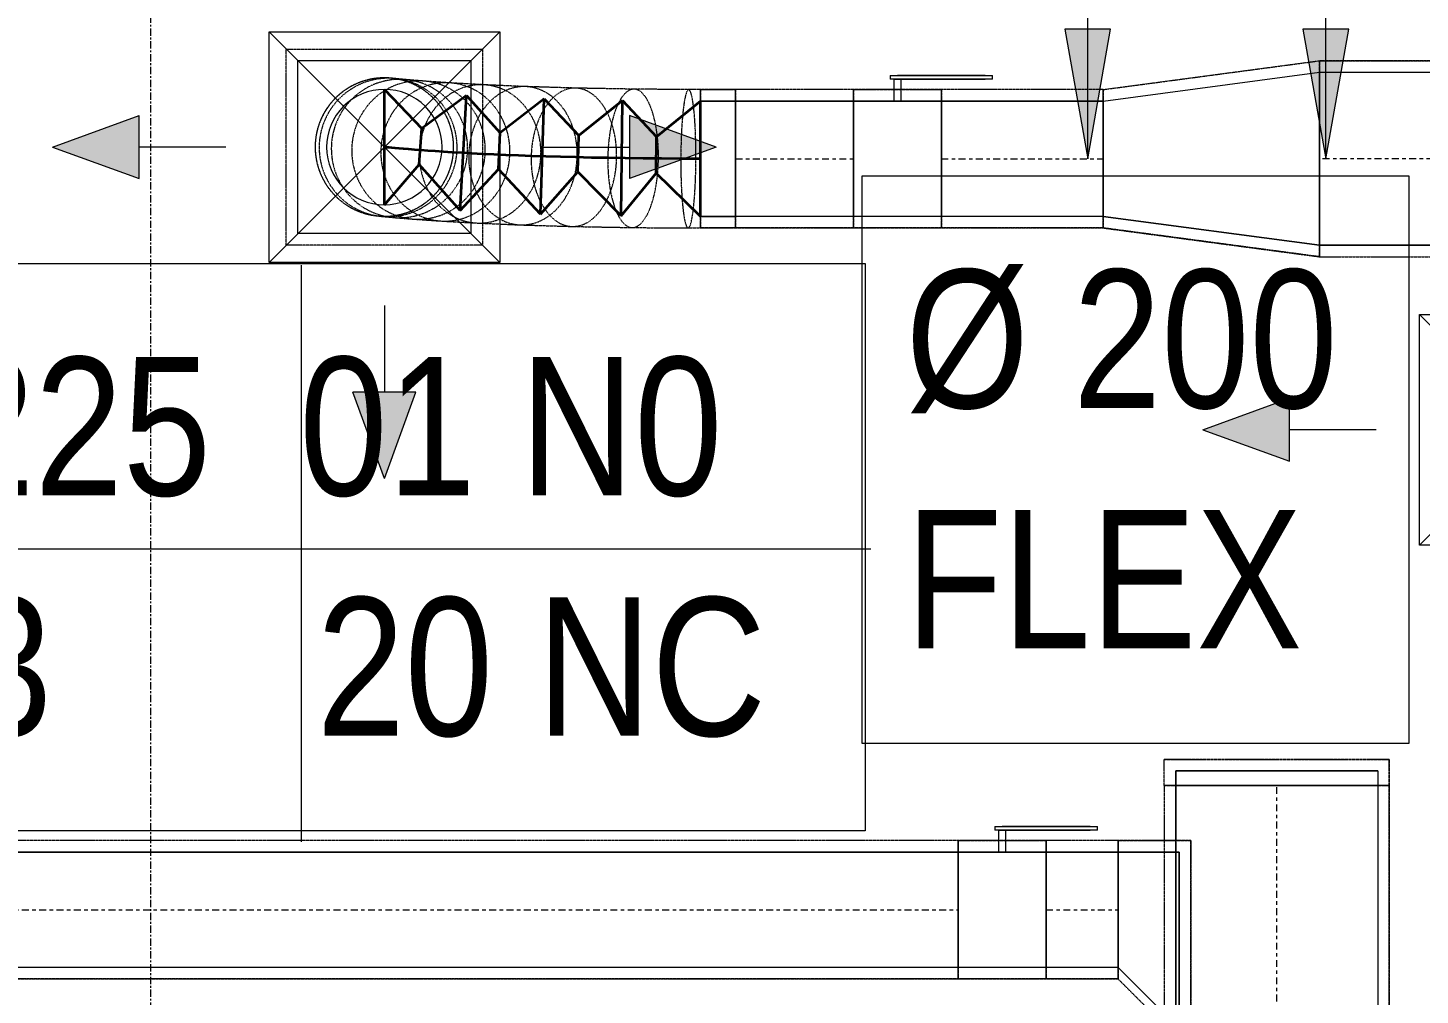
# Model space of a CAD drawing. Header units: inches. Extents: x -83664 to 20107, y -47222 to 19398.
# Drawn here: x -18186 to -15772, y -3073 to -1396 of the extents above; entities that cross this region are included whole.
import ezdxf

# ---------------------------------------------------------------- set-up
doc = ezdxf.new("R2010")
doc.units = ezdxf.units.IN
doc.header["$MEASUREMENT"] = 0
for name, pattern in [('Center', [29.999999, 12, -6, 6, -6]), ('Grid Line', [22.225, 12.7, -3.175, 3.175, -3.175]), ('Hidden 0_50', [1.0584, 0.5292, -0.5292])]:
    doc.linetypes.add(name, pattern=pattern)
for name, color, linetype, lineweight, true_color in [('A-DETL', 7, 'Continuous', 18, 0x00a600), ('M-HVAC-DUCT', 7, 'Continuous', 9, 0xffe97f), ('M-HVAC-DUCT-PATT', 7, 'Continuous', 35, 0x007f00)]:
    doc.layers.add(name, color=color, linetype=linetype, lineweight=lineweight, true_color=true_color)
for name, color, linetype, lineweight in [('A-DETL-GENF', 7, 'Continuous', 9), ('G-ANNO-TEXT', 7, 'Continuous', 9), ('M-HVAC-CDFF', 7, 'Continuous', 9), ('M-HVAC-DUCT-CNTR', 7, 'Center', 9), ('M-HVAC-DUCT-IDEN', 7, 'Continuous', 18), ('S-GRID', 7, 'Continuous', 9)]:
    doc.layers.add(name, color=color, linetype=linetype, lineweight=lineweight)
doc.styles.add('Arial Narrow_21', font='ARIALN.TTF', dxfattribs={"height": 240})

# ---------------------------------------------------------------- blocks, each defined once
blk = doc.blocks.new('M_Rectangular Endcap - Standard-7653942-FIRST FLOOR AC CONDITIONING LAYOUT - PART A')
at = {"layer": 'M-HVAC-DUCT', "color": 6, "true_color": 0xff00ff}
for p, q in [((0, 175), (0, -175)), ((0, -175), (0, 175)), ((0, 175), (25, 175)), ((25, 175), (0, 175)), ((25, 175), (25, -175)), ((25, -175), (25, 175)), ((25, -175), (0, -175)), ((25, -175), (0, -175))]:
    blk.add_line(p, q, dxfattribs=at)
blk = doc.blocks.new('M_Rectangular Tap - Beveled - Standard-7332043-FIRST FLOOR AC CONDITIONING LAYOUT - PART A')
at = {"layer": 'M-HVAC-DUCT', "color": 6, "true_color": 0xff00ff}
for p, q in [((100, 100), (-6.096, 100)), ((-6.096, 100), (100, 100)), ((-6.096, 100), (-6.096, -200)), ((-6.096, -200), (-6.096, 100)), ((100, 100), (100, -100)), ((100, -100), (100, 100)), ((0, -200), (100, -100)), ((0, -200), (100, -100)), ((-6.096, -200), (0, -200)), ((0, -200), (-6.096, -200))]:
    blk.add_line(p, q, dxfattribs=at)
blk = doc.blocks.new('GCE-AT-Supply Air Rectangular Diffuser - 300x300-6788639-FIRST FLOOR AC CONDITIONING LAYOUT - PART A')
at = {"layer": 'A-DETL-GENF', "true_color": 0xff7f00}
for points in [[(54.6, 425), (0, 575), (-54.6, 425)], [(-425, -54.6), (-425, 54.6), (-575, 0)], [(425, -54.6), (575, 0), (425, 54.6)], [(0, -575), (54.6, -425), (-54.6, -425)]]:
    blk.add_hatch(color=30, dxfattribs=at).paths.add_polyline_path(points)
at = {"layer": 'A-DETL-GENF', "color": 30, "true_color": 0xff7f00}
for p, q in [((0, 575), (-54.6, 425)), ((0, 575), (54.6, 425)), ((-54.6, 425), (54.6, 425)), ((0, 275), (0, 425)), ((-200, -200), (200, 200)), ((-200, 200), (200, -200)), ((-200, -200), (-200, 200)), ((-200, 200), (200, 200)), ((200, 200), (200, -200)), ((-575, 0), (-425, 54.6)), ((-425, -54.6), (-425, 54.6)), ((425, 54.6), (425, -54.6)), ((575, 0), (425, 54.6)), ((-575, 0), (-425, -54.6)), ((275, 0), (425, 0)), ((-275, 0), (-425, 0)), ((575, 0), (425, -54.6)), ((200, -200), (-200, -200)), ((0, -275), (0, -425)), ((54.6, -425), (-54.6, -425)), ((0, -575), (-54.6, -425)), ((0, -575), (54.6, -425))]:
    blk.add_line(p, q, dxfattribs=at)
blk = doc.blocks.new('M_Rec Transition - Length - Standard-8296265-FIRST FLOOR AC CONDITIONING LAYOUT - PART A')
at = {"layer": 'M-HVAC-DUCT', "color": 30, "true_color": 0xff7f00}
for p, q in [((0, 100), (375, 150)), ((0, 100), (375, 150)), ((375, -150), (375, 150)), ((375, 150), (375, -150)), ((0, 100), (0, -100)), ((0, -100), (0, 100)), ((0, -100), (375, -150)), ((375, -150), (0, -100))]:
    blk.add_line(p, q, dxfattribs=at)
blk = doc.blocks.new('M_Rectangular to Round Transition - Angle - 45 Degree-7600566-FIRST FLOOR AC CONDITIONING LAYOUT - PART A')
at = {"layer": 'M-HVAC-DUCT', "color": 30, "true_color": 0xff7f00}
for p, q in [((0, 100), (60.4, 100)), ((60.4, 100), (0, 100)), ((0, 100), (0, -100)), ((0, -100), (0, 100)), ((60.4, 0), (60.4, 100)), ((60.4, 0), (60.4, 100)), ((60.4, -100), (60.4, 0)), ((60.4, -100), (60.4, 0)), ((0, -100), (60.4, -100)), ((60.4, -100), (0, -100))]:
    blk.add_line(p, q, dxfattribs=at)
blk = doc.blocks.new('M_Rectangular to Round Transition - Angle - 45 Degree-V76-FIRST FLOOR AC CONDITIONING LAYOUT - PART A')
at = {"layer": 'M-HVAC-DUCT', "color": 30, "true_color": 0xff7f00}
for p, q in [((151096.9, 83129.9), (151396.9, 83129.9)), ((151096.9, 82829.9), (151096.9, 83129.9)), ((151396.9, 83129.9), (151396.9, 82829.9)), ((151396.9, 82829.9), (151096.9, 82829.9))]:
    blk.add_line(p, q, dxfattribs=at)
for start, end in [(90, 180), (0, 90), (180, 270), (270, 0)]:
    blk.add_arc((151246.9, 82979.9), 100, start, end, dxfattribs=at)
blk = doc.blocks.new('TEMW-ME-DMP-Volume Control Damper - Standard-7399617-FIRST FLOOR AC CONDITIONING LAYOUT - PART A')
at = {"layer": 'M-HVAC-DUCT', "color": 30, "true_color": 0xff7f00}
for p, q in [((-165.1, 138.1), (-165.1, 144.4)), ((-152.4, 144.4), (-165.1, 144.4)), ((-165.1, 138.1), (-152.4, 138.1)), ((0, 144.4), (-152.4, 144.4)), ((-152.4, 144.4), (0, 144.4)), ((0, 138.1), (-152.4, 138.1)), ((-152.4, 138.1), (0, 138.1)), ((-6.3, 100), (-6.3, 138.1)), ((6.4, 138.1), (-6.3, 138.1)), ((6.4, 138.1), (-6.3, 138.1)), ((12.7, 144.4), (0, 144.4)), ((0, 138.1), (12.7, 138.1)), ((6.4, 138.1), (6.4, 100)), ((12.7, 144.4), (12.7, 138.1)), ((-76.2, 100), (-76.2, -100)), ((-76.2, -100), (-76.2, 100)), ((76.2, 100), (-76.2, 100)), ((-76.2, 100), (76.2, 100)), ((-76.2, 100), (76.2, 100)), ((-6.3, 100), (6.4, 100)), ((-6.3, 100), (6.4, 100)), ((76.2, 100), (76.2, -100)), ((76.2, -100), (76.2, 100)), ((-76.2, -100), (76.2, -100)), ((-76.2, -100), (76.2, -100)), ((-76.2, -100), (76.2, -100))]:
    blk.add_line(p, q, dxfattribs=at)
blk = doc.blocks.new('TEMW-ME-DMP-Volume Control Damper - Standard-V100-FIRST FLOOR AC CONDITIONING LAYOUT - PART A')
at = {"layer": 'M-HVAC-DUCT', "color": 6, "true_color": 0xff00ff}
for p, q in [((-165.1, 138.1), (-165.1, 144.4)), ((-152.4, 144.4), (-165.1, 144.4)), ((-165.1, 138.1), (-152.4, 138.1)), ((0, 144.4), (-152.4, 144.4)), ((-152.4, 144.4), (0, 144.4)), ((0, 138.1), (-152.4, 138.1)), ((-152.4, 138.1), (0, 138.1)), ((-6.3, 100), (-6.3, 138.1)), ((6.4, 138.1), (-6.3, 138.1)), ((6.4, 138.1), (-6.3, 138.1)), ((12.7, 144.4), (0, 144.4)), ((0, 138.1), (12.7, 138.1)), ((6.4, 138.1), (6.4, 100)), ((12.7, 144.4), (12.7, 138.1)), ((-76.2, 100), (-76.2, -100)), ((-76.2, -100), (-76.2, 100)), ((76.2, 100), (-76.2, 100)), ((-76.2, 100), (76.2, 100)), ((-76.2, 100), (76.2, 100)), ((-6.3, 100), (6.4, 100)), ((-6.3, 100), (6.4, 100)), ((76.2, 100), (76.2, -100)), ((76.2, -100), (76.2, 100)), ((-76.2, -100), (76.2, -100)), ((-76.2, -100), (76.2, -100)), ((-76.2, -100), (76.2, -100))]:
    blk.add_line(p, q, dxfattribs=at)
blk = doc.blocks.new('TEMW-SMBZ-HO-BM-HVAC-00002_rvt-1-FIRST FLOOR AC CONDITIONING LAYOUT - PART A')
at = {"layer": 'M-HVAC-DUCT', "color": 30, "linetype": 'Hidden 0_50', "true_color": 0xff7f00}
for p, q in [((133719.1, 96939.7), (134059.1, 96939.7)), ((133719.1, 96599.7), (133719.1, 96939.7)), ((134059.1, 96939.7), (134059.1, 96599.7)), ((135135.2, 96869.4), (135510.2, 96919.4)), ((135135.2, 96869.4), (135510.2, 96919.4)), ((135510.2, 96919.4), (135510.2, 96579.4)), ((135510.2, 96579.4), (135510.2, 96919.4)), ((138617.4, 96919.4), (135510.2, 96919.4)), ((135510.2, 96919.4), (138617.4, 96919.4)), ((135510.2, 96579.4), (135510.2, 96919.4)), ((135510.2, 96919.4), (135510.2, 96579.4)), ((133908.3, 96888.3), (133901.8, 96889)), ((133926.6, 96886.6), (133906.9, 96888.5)), ((133958, 96884), (133925.1, 96886.7)), ((134002.9, 96880.9), (133956.5, 96884.1)), ((134061.6, 96877.7), (134001.6, 96881)), ((134134.2, 96874.5), (134060.4, 96877.7)), ((134220.8, 96871.9), (134133.2, 96874.6)), ((134321.8, 96870.1), (134220.2, 96871.9)), ((134416.4, 96869.4), (134321.7, 96870.1)), ((134437.3, 96869.4), (134416.4, 96869.4)), ((134437.3, 96629.4), (134437.3, 96869.4)), ((134437.3, 96629.4), (134437.3, 96869.4)), ((134497.7, 96869.4), (134437.3, 96869.4)), ((134437.3, 96869.4), (134497.7, 96869.4)), ((134437.3, 96869.4), (134437.3, 96749.4)), ((134437.3, 96869.4), (134437.3, 96749.4)), ((134497.7, 96629.4), (134497.7, 96869.4)), ((134497.7, 96869.4), (134497.7, 96629.4)), ((134702.1, 96869.4), (134497.7, 96869.4)), ((134702.1, 96869.4), (134497.7, 96869.4)), ((134497.7, 96869.4), (134497.7, 96629.4)), ((134497.7, 96629.4), (134497.7, 96869.4)), ((134702.1, 96629.4), (134702.1, 96869.4)), ((134702.1, 96869.4), (134702.1, 96629.4)), ((134702.1, 96869.4), (134702.1, 96629.4)), ((134854.5, 96869.4), (134702.1, 96869.4)), ((134702.1, 96869.4), (134854.5, 96869.4)), ((134702.1, 96629.4), (134702.1, 96869.4)), ((134854.5, 96629.4), (134854.5, 96869.4)), ((134854.5, 96869.4), (134854.5, 96629.4)), ((135135.2, 96869.4), (134854.5, 96869.4)), ((135135.2, 96869.4), (134854.5, 96869.4)), ((134854.5, 96629.4), (134854.5, 96869.4)), ((134854.5, 96869.4), (134854.5, 96629.4)), ((135135.2, 96869.4), (135135.2, 96629.4)), ((135135.2, 96629.4), (135135.2, 96869.4)), ((135135.2, 96629.4), (135135.2, 96869.4)), ((135135.2, 96869.4), (135135.2, 96629.4)), ((134437.3, 96749.4), (134437.3, 96629.4)), ((134437.3, 96749.4), (134437.3, 96629.4)), ((133876.3, 96650.4), (133882.8, 96649.7)), ((133884.2, 96649.5), (133903.9, 96647.7)), ((133905.4, 96647.5), (133938.5, 96644.8)), ((133940, 96644.7), (133986.7, 96641.5)), ((133988, 96641.4), (134048.6, 96638)), ((134049.7, 96638), (134124.4, 96634.7)), ((134125.3, 96634.7), (134214.4, 96632)), ((134215, 96632), (134318.6, 96630.1)), ((134318.8, 96630.1), (134415.5, 96629.4)), ((134415.5, 96629.4), (134437.3, 96629.4)), ((134497.7, 96629.4), (134437.3, 96629.4)), ((134437.3, 96629.4), (134497.7, 96629.4)), ((134497.7, 96629.4), (134702.1, 96629.4)), ((134702.1, 96629.4), (134497.7, 96629.4)), ((134702.1, 96629.4), (134854.5, 96629.4)), ((134854.5, 96629.4), (134702.1, 96629.4)), ((134854.5, 96629.4), (135135.2, 96629.4)), ((135135.2, 96629.4), (134854.5, 96629.4)), ((135135.2, 96629.4), (135510.2, 96579.4)), ((135510.2, 96579.4), (135135.2, 96629.4)), ((134059.1, 96599.7), (133719.1, 96599.7)), ((135510.2, 96579.4), (138617.4, 96579.4)), ((135510.2, 96579.4), (138617.4, 96579.4))]:
    blk.add_line(p, q, dxfattribs=at)
at = {"layer": 'M-HVAC-DUCT', "color": 30, "true_color": 0xff7f00}
for p, q in [((135510.2, 96599.4), (135510.2, 96899.4)), ((135510.2, 96899.4), (135510.2, 96599.4)), ((135510.2, 96899.4), (138617.4, 96899.4)), ((135510.2, 96899.4), (138617.4, 96899.4)), ((134497.7, 96849.4), (134497.7, 96649.4)), ((134497.7, 96649.4), (134497.7, 96849.4)), ((134497.7, 96849.4), (134702.1, 96849.4)), ((134702.1, 96849.4), (134497.7, 96849.4)), ((134702.1, 96849.4), (134702.1, 96649.4)), ((134702.1, 96649.4), (134702.1, 96849.4)), ((134854.5, 96849.4), (134854.5, 96649.4)), ((134854.5, 96649.4), (134854.5, 96849.4)), ((134854.5, 96849.4), (135135.2, 96849.4)), ((135135.2, 96849.4), (134854.5, 96849.4)), ((135135.2, 96849.4), (135135.2, 96649.4)), ((135135.2, 96649.4), (135135.2, 96849.4)), ((134702.1, 96649.4), (134497.7, 96649.4)), ((134702.1, 96649.4), (134497.7, 96649.4)), ((135135.2, 96649.4), (134854.5, 96649.4)), ((135135.2, 96649.4), (134854.5, 96649.4)), ((138617.4, 96599.4), (135510.2, 96599.4)), ((135510.2, 96599.4), (138617.4, 96599.4))]:
    blk.add_line(p, q, dxfattribs=at)
at = {"layer": 'M-HVAC-DUCT', "color": 6, "linetype": 'Hidden 0_50', "true_color": 0xff00ff}
for p, q in [((135630.8, 95707.8), (135240.8, 95707.8)), ((135240.8, 95707.8), (135630.8, 95707.8)), ((135240.8, 95662.8), (135240.8, 95707.8)), ((135240.8, 95662.8), (135240.8, 95707.8)), ((135630.8, 95707.8), (135630.8, 95662.8)), ((135630.8, 95662.8), (135630.8, 95707.8)), ((135630.8, 95662.8), (135240.8, 95662.8)), ((135240.8, 95662.8), (135630.8, 95662.8)), ((135630.8, 95662.8), (135240.8, 95662.8)), ((135240.8, 95662.8), (135630.8, 95662.8)), ((135240.8, 95662.8), (135240.8, 94837.9)), ((135240.8, 95662.8), (135240.8, 94837.9)), ((135630.8, 94837.9), (135630.8, 95662.8)), ((135630.8, 95662.8), (135630.8, 94837.9)), ((134883.6, 95567.1), (132390.8, 95567.1)), ((134883.6, 95567.1), (132390.8, 95567.1)), ((134883.6, 95327.1), (134883.6, 95567.1)), ((134883.6, 95567.1), (134883.6, 95327.1)), ((134883.6, 95567.1), (134883.6, 95327.1)), ((135036, 95567.1), (134883.6, 95567.1)), ((134883.6, 95567.1), (135036, 95567.1)), ((134883.6, 95327.1), (134883.6, 95567.1)), ((135036, 95327.1), (135036, 95567.1)), ((135036, 95567.1), (135036, 95327.1)), ((135160.8, 95567.1), (135036, 95567.1)), ((135160.8, 95567.1), (135036, 95567.1)), ((135036, 95327.1), (135036, 95567.1)), ((135036, 95567.1), (135036, 95327.1)), ((135160.8, 95567.1), (135286.9, 95567.1)), ((135160.8, 95327.1), (135160.8, 95567.1)), ((135160.8, 95567.1), (135160.8, 95327.1)), ((135286.9, 95567.1), (135160.8, 95567.1)), ((135160.8, 95327.1), (135160.8, 95567.1)), ((135160.8, 95567.1), (135160.8, 95327.1)), ((135286.9, 95567.1), (135286.9, 95227.1)), ((135286.9, 95227.1), (135286.9, 95567.1)), ((132390.8, 95327.1), (134883.6, 95327.1)), ((134883.6, 95327.1), (132390.8, 95327.1)), ((134883.6, 95327.1), (135036, 95327.1)), ((135036, 95327.1), (134883.6, 95327.1)), ((135036, 95327.1), (135160.8, 95327.1)), ((135160.8, 95327.1), (135036, 95327.1)), ((135260.8, 95227.1), (135160.8, 95327.1)), ((135160.8, 95327.1), (135260.8, 95227.1))]:
    blk.add_line(p, q, dxfattribs=at)
at = {"layer": 'M-HVAC-DUCT', "color": 6, "true_color": 0xff00ff}
for p, q in [((135260.8, 95662.8), (135610.8, 95662.8)), ((135610.8, 95662.8), (135260.8, 95662.8)), ((135260.8, 94837.9), (135260.8, 95662.8)), ((135260.8, 95662.8), (135260.8, 94837.9)), ((135610.8, 95662.8), (135610.8, 94837.9)), ((135610.8, 95662.8), (135610.8, 94837.9)), ((132390.8, 95547.1), (134883.6, 95547.1)), ((134883.6, 95547.1), (132390.8, 95547.1)), ((134883.6, 95547.1), (134883.6, 95347.1)), ((134883.6, 95347.1), (134883.6, 95547.1)), ((135036, 95547.1), (135036, 95347.1)), ((135036, 95347.1), (135036, 95547.1)), ((135036, 95547.1), (135160.8, 95547.1)), ((135160.8, 95547.1), (135036, 95547.1)), ((135160.8, 95547.1), (135160.8, 95347.1)), ((135160.8, 95347.1), (135160.8, 95547.1)), ((135260.8, 95547.1), (135260.8, 95247.1)), ((135260.8, 95547.1), (135266.9, 95547.1)), ((135266.9, 95547.1), (135260.8, 95547.1)), ((135260.8, 95247.1), (135260.8, 95547.1)), ((135266.9, 95547.1), (135266.9, 95247.1)), ((135266.9, 95247.1), (135266.9, 95547.1)), ((134883.6, 95347.1), (132390.8, 95347.1)), ((134883.6, 95347.1), (132390.8, 95347.1)), ((135160.8, 95347.1), (135036, 95347.1)), ((135160.8, 95347.1), (135036, 95347.1))]:
    blk.add_line(p, q, dxfattribs=at)
at = {"layer": 'M-HVAC-DUCT', "color": 30, "linetype": 'Hidden 0_50', "true_color": 0xff7f00}
for start, end in [(88.6252, 268.6252), (90, 180), (268.6252, 88.6252), (0, 90), (180, 270), (270, 0)]:
    blk.add_arc((133889.1, 96769.7), 120, start, end, dxfattribs=at)
for points in [[(133891.9, 96889.7), (133881.5, 96889.9), (133860.5, 96887.7), (133830.9, 96876.2), (133805.3, 96857.5), (133785.4, 96832.9), (133772.6, 96803.9), (133767.7, 96772.6), (133771.1, 96741.1), (133782.5, 96711.5), (133801.2, 96685.9), (133825.9, 96666.1), (133854.8, 96653.2), (133875.7, 96650), (133886.2, 96649.7)], [(133898.5, 96889), (133888, 96889.2), (133867.1, 96886.9), (133837.7, 96875.5), (133812.2, 96856.8), (133792.3, 96832.1), (133779.5, 96803.2), (133774.7, 96771.9), (133778, 96740.4), (133789.4, 96710.8), (133808, 96685.2), (133832.6, 96665.3), (133861.4, 96652.5), (133882.2, 96649.3), (133892.7, 96649)], [(133918.2, 96887.1), (133907.9, 96887.3), (133887.2, 96885), (133858.1, 96873.6), (133832.9, 96854.9), (133813.3, 96830.2), (133800.6, 96801.2), (133795.8, 96769.9), (133799.1, 96738.4), (133810.3, 96708.8), (133828.6, 96683.3), (133852.9, 96663.4), (133881.4, 96650.6), (133901.9, 96647.4), (133912.3, 96647.2)], [(133951.3, 96884.4), (133941.2, 96884.6), (133920.9, 96882.3), (133892.4, 96870.8), (133867.7, 96852), (133848.4, 96827.3), (133836, 96798.3), (133831.2, 96767), (133834.4, 96735.5), (133845.3, 96706), (133863.3, 96680.4), (133887.1, 96660.6), (133915, 96647.9), (133935.1, 96644.7), (133945.2, 96644.5)], [(133997.9, 96881.2), (133988.1, 96881.4), (133968.5, 96879), (133940.9, 96867.4), (133917, 96848.6), (133898.4, 96823.8), (133886.3, 96794.8), (133881.7, 96763.5), (133884.7, 96732), (133895.3, 96702.5), (133912.6, 96677), (133935.5, 96657.3), (133962.5, 96644.6), (133982, 96641.5), (133991.7, 96641.3)], [(133886.2, 96649.7), (133896.7, 96649.5), (133917.7, 96651.7), (133947.2, 96663.1), (133972.8, 96681.8), (133992.7, 96706.5), (134005.5, 96735.5), (134010.4, 96766.8), (134007, 96798.3), (133995.6, 96827.8), (133976.9, 96853.4), (133952.3, 96873.3), (133923.3, 96886.1), (133902.4, 96889.4), (133891.9, 96889.7)], [(133892.7, 96649), (133903.1, 96648.8), (133924, 96651), (133953.5, 96662.5), (133979, 96681.2), (133998.8, 96705.8), (134011.6, 96734.8), (134016.5, 96766.1), (134013.1, 96797.6), (134001.8, 96827.2), (133983.2, 96852.8), (133958.6, 96872.6), (133929.7, 96885.5), (133908.9, 96888.7), (133898.5, 96889)], [(133912.3, 96647.2), (133922.6, 96646.9), (133943.2, 96649.2), (133972.4, 96660.7), (133997.6, 96679.4), (134017.2, 96704.1), (134029.9, 96733.1), (134034.7, 96764.4), (134031.4, 96795.9), (134020.2, 96825.4), (134001.9, 96851), (133977.6, 96870.8), (133949.1, 96883.6), (133928.5, 96886.8), (133918.2, 96887.1)], [(133945.2, 96644.5), (133955.3, 96644.3), (133975.6, 96646.6), (134004.1, 96658.1), (134028.8, 96676.8), (134048.1, 96701.6), (134060.5, 96730.6), (134065.3, 96761.9), (134062.1, 96793.4), (134051.2, 96822.9), (134033.2, 96848.4), (134009.4, 96868.2), (133981.5, 96881), (133961.4, 96884.2), (133951.3, 96884.4)], [(134058.1, 96877.8), (134048.9, 96878), (134030.4, 96875.5), (134004.4, 96863.9), (133981.9, 96845), (133964.3, 96820.2), (133952.9, 96791.1), (133948.5, 96759.7), (133951.4, 96728.3), (133961.3, 96698.8), (133977.6, 96673.4), (133999.2, 96653.7), (134024.6, 96641.1), (134042.9, 96638.1), (134052.1, 96637.9)], [(133991.7, 96641.3), (134001.5, 96641.1), (134021.1, 96643.4), (134048.7, 96655), (134072.6, 96673.8), (134091.2, 96698.6), (134103.3, 96727.6), (134107.9, 96759), (134104.9, 96790.4), (134094.3, 96819.9), (134077, 96845.4), (134054.1, 96865.2), (134027.1, 96877.8), (134007.6, 96881), (133997.9, 96881.2)], [(134132.1, 96874.6), (134123.9, 96874.7), (134107.4, 96872.2), (134084.2, 96860.4), (134064, 96841.4), (134048.3, 96816.5), (134038.2, 96787.4), (134034.2, 96756), (134036.7, 96724.6), (134045.5, 96695.2), (134060, 96669.8), (134079.3, 96650.3), (134101.9, 96637.8), (134118.3, 96634.8), (134126.5, 96634.7)], [(134052.1, 96637.9), (134061.3, 96637.7), (134079.7, 96640.2), (134105.7, 96651.8), (134128.3, 96670.7), (134145.8, 96695.5), (134157.2, 96724.6), (134161.6, 96756), (134158.8, 96787.4), (134148.9, 96816.9), (134132.6, 96842.3), (134111, 96862), (134085.6, 96874.6), (134067.3, 96877.6), (134058.1, 96877.8)], [(134126.5, 96634.7), (134134.7, 96634.6), (134151.2, 96637.1), (134174.4, 96648.9), (134194.5, 96667.9), (134210.2, 96692.8), (134220.4, 96721.9), (134224.4, 96753.2), (134221.9, 96784.7), (134213.1, 96814.1), (134198.5, 96839.5), (134179.3, 96859), (134156.6, 96871.5), (134140.3, 96874.5), (134132.1, 96874.6)], [(134219.9, 96871.9), (134213.4, 96872), (134200.5, 96869.4), (134182.1, 96857.4), (134166.3, 96838.3), (134153.9, 96813.3), (134145.8, 96784.1), (134142.7, 96752.7), (134144.6, 96721.3), (134151.5, 96691.9), (134163, 96666.7), (134178.1, 96647.2), (134196, 96634.9), (134208.8, 96632), (134215.3, 96632)], [(134215.3, 96632), (134221.8, 96631.9), (134234.7, 96634.5), (134253.1, 96646.5), (134268.9, 96665.6), (134281.3, 96690.6), (134289.4, 96719.8), (134292.5, 96751.2), (134290.6, 96782.6), (134283.6, 96811.9), (134272.2, 96837.2), (134257.1, 96856.6), (134239.2, 96869), (134226.4, 96871.8), (134219.9, 96871.9)], [(134321.6, 96870.1), (134317.8, 96870.1), (134310.1, 96867.4), (134299.3, 96855.3), (134289.8, 96836.1), (134282.5, 96811), (134277.7, 96781.7), (134275.8, 96750.3), (134277, 96718.9), (134281.1, 96689.6), (134287.8, 96664.4), (134296.8, 96645.1), (134307.4, 96632.9), (134314.9, 96630.1), (134318.8, 96630.1)], [(134318.8, 96630.1), (134322.7, 96630.1), (134330.3, 96632.8), (134341.2, 96644.8), (134350.6, 96664.1), (134357.9, 96689.2), (134362.7, 96718.4), (134364.6, 96749.8), (134363.5, 96781.3), (134359.4, 96810.6), (134352.6, 96835.7), (134343.6, 96855.1), (134333.1, 96867.3), (134325.5, 96870), (134321.6, 96870.1)], [(134416.4, 96869.4), (134415.2, 96869.4), (134413, 96866.6), (134409.7, 96854.5), (134406.9, 96835.2), (134404.7, 96810.1), (134403.3, 96780.8), (134402.7, 96749.4), (134403, 96718), (134404.3, 96688.7), (134406.3, 96663.5), (134409, 96644.3), (134412.1, 96632.1), (134414.4, 96629.4), (134415.5, 96629.4)], [(134415.5, 96629.4), (134416.7, 96629.4), (134419, 96632.1), (134422.2, 96644.3), (134425, 96663.5), (134427.2, 96688.7), (134428.7, 96718), (134429.2, 96749.4), (134428.9, 96780.8), (134427.7, 96810.1), (134425.7, 96835.2), (134423, 96854.5), (134419.8, 96866.6), (134417.6, 96869.4), (134416.4, 96869.4)]]:
    blk.add_open_spline(points, degree=3, dxfattribs=at)
at = {"layer": 'M-HVAC-DUCT-CNTR', "color": 30, "true_color": 0xff7f00}
for p, q in [((134497.7, 96749.4), (134702.1, 96749.4)), ((134854.5, 96749.4), (135135.2, 96749.4)), ((138617.4, 96749.4), (135510.2, 96749.4))]:
    blk.add_line(p, q, dxfattribs=at)
at = {"layer": 'M-HVAC-DUCT-CNTR', "color": 6, "true_color": 0xff00ff}
for p, q in [((135435.8, 94837.9), (135435.8, 95662.8)), ((132390.8, 95447.1), (134883.6, 95447.1)), ((135036, 95447.1), (135160.8, 95447.1))]:
    blk.add_line(p, q, dxfattribs=at)
at = {"layer": 'M-HVAC-DUCT-CNTR', "color": 30, "linetype": 'Continuous', "lineweight": 35, "true_color": 0xff7f00}
blk.add_open_spline([(134437.3, 96749.4), (134064, 96749.4), (133889.1, 96769.7), (133889.1, 96769.7)], degree=3, dxfattribs=at)
at = {"layer": 'M-HVAC-DUCT-PATT', "color": 30, "true_color": 0xff7f00}
for p, q in [((133889.1, 96669.7), (133889.1, 96869.7)), ((133889.1, 96869.7), (133953.9, 96801.9)), ((134031.4, 96859.2), (133953.9, 96801.9)), ((134020.3, 96659.5), (134031.4, 96859.2)), ((134020.3, 96659.5), (134031.4, 96859.2)), ((134031.4, 96859.2), (134089.7, 96794.1)), ((134166.1, 96853.4), (134089.7, 96794.1)), ((134159.8, 96653.5), (134166.1, 96853.4)), ((134159.8, 96653.5), (134166.1, 96853.4)), ((134166.1, 96853.4), (134226, 96789.5)), ((134302.1, 96850.3), (134226, 96789.5)), ((134299.3, 96650.4), (134302.1, 96850.3)), ((134299.3, 96650.4), (134302.1, 96850.3)), ((134302.1, 96850.3), (134360.5, 96787.4)), ((134437.3, 96849.4), (134360.5, 96787.4)), ((134437.3, 96649.4), (134437.3, 96849.4)), ((134437.3, 96649.4), (134437.3, 96849.4)), ((133949.2, 96739.3), (133953.9, 96801.9)), ((134086.9, 96731.3), (134089.7, 96794.1)), ((134224.5, 96726.8), (134226, 96789.5)), ((134360, 96724.7), (134360.5, 96787.4)), ((133889.1, 96669.7), (133949.2, 96739.3)), ((134020.3, 96659.5), (133949.2, 96739.3)), ((134020.3, 96659.5), (134086.9, 96731.3)), ((134159.8, 96653.5), (134086.9, 96731.3)), ((134159.8, 96653.5), (134224.5, 96726.8)), ((134299.3, 96650.4), (134224.5, 96726.8)), ((134299.3, 96650.4), (134360, 96724.7)), ((134437.3, 96649.4), (134360, 96724.7))]:
    blk.add_line(p, q, dxfattribs=at)
at = {"layer": 'M-HVAC-CDFF', "color": 6, "linetype": 'Hidden 0_50', "lineweight": 9, "true_color": 0xff00ff}
for p in [(133889.1, 96769.7), (135883, 96279.5)]:
    blk.add_blockref('GCE-AT-Supply Air Rectangular Diffuser - 300x300-6788639-FIRST FLOOR AC CONDITIONING LAYOUT - PART A', p, dxfattribs=at)
at = {"layer": 'M-HVAC-DUCT', "color": 6, "linetype": 'Hidden 0_50', "lineweight": 9, "true_color": 0xff00ff}
for name, p, rotation in [('M_Rectangular to Round Transition - Angle - 45 Degree-V76-FIRST FLOOR AC CONDITIONING LAYOUT - PART A', (285135.9, 179749.6), 180), ('M_Rectangular to Round Transition - Angle - 45 Degree-7600566-FIRST FLOOR AC CONDITIONING LAYOUT - PART A', (134497.7, 96749.4), 180), ('M_Rectangular Endcap - Standard-7653942-FIRST FLOOR AC CONDITIONING LAYOUT - PART A', (135435.8, 95662.8), 90)]:
    blk.add_blockref(name, p, dxfattribs=dict(at, rotation=rotation))
at = {"layer": 'M-HVAC-DUCT', "color": 6, "linetype": 'Hidden 0_50', "lineweight": 9, "true_color": 0xff00ff, "extrusion": (0, 0, -1)}
for name, p in [('TEMW-ME-DMP-Volume Control Damper - Standard-7399617-FIRST FLOOR AC CONDITIONING LAYOUT - PART A', (-134778.3, 96749.4)), ('TEMW-ME-DMP-Volume Control Damper - Standard-V100-FIRST FLOOR AC CONDITIONING LAYOUT - PART A', (-134959.8, 95447.1)), ('M_Rectangular Tap - Beveled - Standard-7332043-FIRST FLOOR AC CONDITIONING LAYOUT - PART A', (-135260.8, 95447.1))]:
    blk.add_blockref(name, p, dxfattribs=at)
at = {"layer": 'M-HVAC-DUCT', "color": 6, "linetype": 'Hidden 0_50', "lineweight": 9, "true_color": 0xff00ff}
blk.add_blockref('M_Rec Transition - Length - Standard-8296265-FIRST FLOOR AC CONDITIONING LAYOUT - PART A', (135135.2, 96749.4), dxfattribs=at)
blk = doc.blocks.new('TEMW-SMBZ-HO-BM-HVAC-00002_rvt-2-FIRST FLOOR AC CONDITIONING LAYOUT - PART A')
at = {"layer": 'M-HVAC-DUCT', "color": 30, "linetype": 'Hidden 0_50', "true_color": 0xff7f00}
for p, q in [((133719.1, 96939.7), (134059.1, 96939.7)), ((133719.1, 96599.7), (133719.1, 96939.7)), ((134059.1, 96939.7), (134059.1, 96599.7)), ((135135.2, 96869.4), (135510.2, 96919.4)), ((135135.2, 96869.4), (135510.2, 96919.4)), ((135510.2, 96919.4), (135510.2, 96579.4)), ((135510.2, 96579.4), (135510.2, 96919.4)), ((138617.4, 96919.4), (135510.2, 96919.4)), ((135510.2, 96919.4), (138617.4, 96919.4)), ((135510.2, 96579.4), (135510.2, 96919.4)), ((135510.2, 96919.4), (135510.2, 96579.4)), ((133908.3, 96888.3), (133901.8, 96889)), ((133926.6, 96886.6), (133906.9, 96888.5)), ((133958, 96884), (133925.1, 96886.7)), ((134002.9, 96880.9), (133956.5, 96884.1)), ((134061.6, 96877.7), (134001.6, 96881)), ((134134.2, 96874.5), (134060.4, 96877.7)), ((134220.8, 96871.9), (134133.2, 96874.6)), ((134321.8, 96870.1), (134220.2, 96871.9)), ((134416.4, 96869.4), (134321.7, 96870.1)), ((134437.3, 96869.4), (134416.4, 96869.4)), ((134437.3, 96629.4), (134437.3, 96869.4)), ((134437.3, 96629.4), (134437.3, 96869.4)), ((134497.7, 96869.4), (134437.3, 96869.4)), ((134437.3, 96869.4), (134497.7, 96869.4)), ((134437.3, 96869.4), (134437.3, 96749.4)), ((134437.3, 96869.4), (134437.3, 96749.4)), ((134497.7, 96629.4), (134497.7, 96869.4)), ((134497.7, 96869.4), (134497.7, 96629.4)), ((134702.1, 96869.4), (134497.7, 96869.4)), ((134702.1, 96869.4), (134497.7, 96869.4)), ((134497.7, 96869.4), (134497.7, 96629.4)), ((134497.7, 96629.4), (134497.7, 96869.4)), ((134702.1, 96629.4), (134702.1, 96869.4)), ((134702.1, 96869.4), (134702.1, 96629.4)), ((134702.1, 96869.4), (134702.1, 96629.4)), ((134854.5, 96869.4), (134702.1, 96869.4)), ((134702.1, 96869.4), (134854.5, 96869.4)), ((134702.1, 96629.4), (134702.1, 96869.4)), ((134854.5, 96629.4), (134854.5, 96869.4)), ((134854.5, 96869.4), (134854.5, 96629.4)), ((135135.2, 96869.4), (134854.5, 96869.4)), ((135135.2, 96869.4), (134854.5, 96869.4)), ((134854.5, 96629.4), (134854.5, 96869.4)), ((134854.5, 96869.4), (134854.5, 96629.4)), ((135135.2, 96869.4), (135135.2, 96629.4)), ((135135.2, 96629.4), (135135.2, 96869.4)), ((135135.2, 96629.4), (135135.2, 96869.4)), ((135135.2, 96869.4), (135135.2, 96629.4)), ((134437.3, 96749.4), (134437.3, 96629.4)), ((134437.3, 96749.4), (134437.3, 96629.4)), ((133876.3, 96650.4), (133882.8, 96649.7)), ((133884.2, 96649.5), (133903.9, 96647.7)), ((133905.4, 96647.5), (133938.5, 96644.8)), ((133940, 96644.7), (133986.7, 96641.5)), ((133988, 96641.4), (134048.6, 96638)), ((134049.7, 96638), (134124.4, 96634.7)), ((134125.3, 96634.7), (134214.4, 96632)), ((134215, 96632), (134318.6, 96630.1)), ((134318.8, 96630.1), (134415.5, 96629.4)), ((134415.5, 96629.4), (134437.3, 96629.4)), ((134497.7, 96629.4), (134437.3, 96629.4)), ((134437.3, 96629.4), (134497.7, 96629.4)), ((134497.7, 96629.4), (134702.1, 96629.4)), ((134702.1, 96629.4), (134497.7, 96629.4)), ((134702.1, 96629.4), (134854.5, 96629.4)), ((134854.5, 96629.4), (134702.1, 96629.4)), ((134854.5, 96629.4), (135135.2, 96629.4)), ((135135.2, 96629.4), (134854.5, 96629.4)), ((135135.2, 96629.4), (135510.2, 96579.4)), ((135510.2, 96579.4), (135135.2, 96629.4)), ((134059.1, 96599.7), (133719.1, 96599.7)), ((135510.2, 96579.4), (138617.4, 96579.4)), ((135510.2, 96579.4), (138617.4, 96579.4))]:
    blk.add_line(p, q, dxfattribs=at)
at = {"layer": 'M-HVAC-DUCT', "color": 30, "true_color": 0xff7f00}
for p, q in [((135510.2, 96599.4), (135510.2, 96899.4)), ((135510.2, 96899.4), (135510.2, 96599.4)), ((135510.2, 96899.4), (138617.4, 96899.4)), ((135510.2, 96899.4), (138617.4, 96899.4)), ((134497.7, 96849.4), (134497.7, 96649.4)), ((134497.7, 96649.4), (134497.7, 96849.4)), ((134497.7, 96849.4), (134702.1, 96849.4)), ((134702.1, 96849.4), (134497.7, 96849.4)), ((134702.1, 96849.4), (134702.1, 96649.4)), ((134702.1, 96649.4), (134702.1, 96849.4)), ((134854.5, 96849.4), (134854.5, 96649.4)), ((134854.5, 96649.4), (134854.5, 96849.4)), ((134854.5, 96849.4), (135135.2, 96849.4)), ((135135.2, 96849.4), (134854.5, 96849.4)), ((135135.2, 96849.4), (135135.2, 96649.4)), ((135135.2, 96649.4), (135135.2, 96849.4)), ((134702.1, 96649.4), (134497.7, 96649.4)), ((134702.1, 96649.4), (134497.7, 96649.4)), ((135135.2, 96649.4), (134854.5, 96649.4)), ((135135.2, 96649.4), (134854.5, 96649.4)), ((138617.4, 96599.4), (135510.2, 96599.4)), ((135510.2, 96599.4), (138617.4, 96599.4))]:
    blk.add_line(p, q, dxfattribs=at)
at = {"layer": 'M-HVAC-DUCT', "color": 6, "linetype": 'Hidden 0_50', "true_color": 0xff00ff}
for p, q in [((135630.8, 95707.8), (135240.8, 95707.8)), ((135240.8, 95707.8), (135630.8, 95707.8)), ((135240.8, 95662.8), (135240.8, 95707.8)), ((135240.8, 95662.8), (135240.8, 95707.8)), ((135630.8, 95707.8), (135630.8, 95662.8)), ((135630.8, 95662.8), (135630.8, 95707.8)), ((135630.8, 95662.8), (135240.8, 95662.8)), ((135240.8, 95662.8), (135630.8, 95662.8)), ((135630.8, 95662.8), (135240.8, 95662.8)), ((135240.8, 95662.8), (135630.8, 95662.8)), ((135240.8, 95662.8), (135240.8, 94837.9)), ((135240.8, 95662.8), (135240.8, 94837.9)), ((135630.8, 94837.9), (135630.8, 95662.8)), ((135630.8, 95662.8), (135630.8, 94837.9)), ((134883.6, 95567.1), (132390.8, 95567.1)), ((134883.6, 95567.1), (132390.8, 95567.1)), ((134883.6, 95327.1), (134883.6, 95567.1)), ((134883.6, 95567.1), (134883.6, 95327.1)), ((134883.6, 95567.1), (134883.6, 95327.1)), ((135036, 95567.1), (134883.6, 95567.1)), ((134883.6, 95567.1), (135036, 95567.1)), ((134883.6, 95327.1), (134883.6, 95567.1)), ((135036, 95327.1), (135036, 95567.1)), ((135036, 95567.1), (135036, 95327.1)), ((135160.8, 95567.1), (135036, 95567.1)), ((135160.8, 95567.1), (135036, 95567.1)), ((135036, 95327.1), (135036, 95567.1)), ((135036, 95567.1), (135036, 95327.1)), ((135160.8, 95567.1), (135286.9, 95567.1)), ((135160.8, 95327.1), (135160.8, 95567.1)), ((135160.8, 95567.1), (135160.8, 95327.1)), ((135286.9, 95567.1), (135160.8, 95567.1)), ((135160.8, 95327.1), (135160.8, 95567.1)), ((135160.8, 95567.1), (135160.8, 95327.1)), ((135286.9, 95567.1), (135286.9, 95227.1)), ((135286.9, 95227.1), (135286.9, 95567.1)), ((132390.8, 95327.1), (134883.6, 95327.1)), ((134883.6, 95327.1), (132390.8, 95327.1)), ((134883.6, 95327.1), (135036, 95327.1)), ((135036, 95327.1), (134883.6, 95327.1)), ((135036, 95327.1), (135160.8, 95327.1)), ((135160.8, 95327.1), (135036, 95327.1)), ((135260.8, 95227.1), (135160.8, 95327.1)), ((135160.8, 95327.1), (135260.8, 95227.1))]:
    blk.add_line(p, q, dxfattribs=at)
at = {"layer": 'M-HVAC-DUCT', "color": 6, "true_color": 0xff00ff}
for p, q in [((135260.8, 95662.8), (135610.8, 95662.8)), ((135610.8, 95662.8), (135260.8, 95662.8)), ((135260.8, 94837.9), (135260.8, 95662.8)), ((135260.8, 95662.8), (135260.8, 94837.9)), ((135610.8, 95662.8), (135610.8, 94837.9)), ((135610.8, 95662.8), (135610.8, 94837.9)), ((132390.8, 95547.1), (134883.6, 95547.1)), ((134883.6, 95547.1), (132390.8, 95547.1)), ((134883.6, 95547.1), (134883.6, 95347.1)), ((134883.6, 95347.1), (134883.6, 95547.1)), ((135036, 95547.1), (135036, 95347.1)), ((135036, 95347.1), (135036, 95547.1)), ((135036, 95547.1), (135160.8, 95547.1)), ((135160.8, 95547.1), (135036, 95547.1)), ((135160.8, 95547.1), (135160.8, 95347.1)), ((135160.8, 95347.1), (135160.8, 95547.1)), ((135260.8, 95547.1), (135260.8, 95247.1)), ((135260.8, 95547.1), (135266.9, 95547.1)), ((135266.9, 95547.1), (135260.8, 95547.1)), ((135260.8, 95247.1), (135260.8, 95547.1)), ((135266.9, 95547.1), (135266.9, 95247.1)), ((135266.9, 95247.1), (135266.9, 95547.1)), ((134883.6, 95347.1), (132390.8, 95347.1)), ((134883.6, 95347.1), (132390.8, 95347.1)), ((135160.8, 95347.1), (135036, 95347.1)), ((135160.8, 95347.1), (135036, 95347.1))]:
    blk.add_line(p, q, dxfattribs=at)
at = {"layer": 'M-HVAC-DUCT', "color": 30, "linetype": 'Hidden 0_50', "true_color": 0xff7f00}
for start, end in [(88.6252, 268.6252), (90, 180), (268.6252, 88.6252), (0, 90), (180, 270), (270, 0)]:
    blk.add_arc((133889.1, 96769.7), 120, start, end, dxfattribs=at)
for points in [[(133891.9, 96889.7), (133881.5, 96889.9), (133860.5, 96887.7), (133830.9, 96876.2), (133805.3, 96857.5), (133785.4, 96832.9), (133772.6, 96803.9), (133767.7, 96772.6), (133771.1, 96741.1), (133782.5, 96711.5), (133801.2, 96685.9), (133825.9, 96666.1), (133854.8, 96653.2), (133875.7, 96650), (133886.2, 96649.7)], [(133898.5, 96889), (133888, 96889.2), (133867.1, 96886.9), (133837.7, 96875.5), (133812.2, 96856.8), (133792.3, 96832.1), (133779.5, 96803.2), (133774.7, 96771.9), (133778, 96740.4), (133789.4, 96710.8), (133808, 96685.2), (133832.6, 96665.3), (133861.4, 96652.5), (133882.2, 96649.3), (133892.7, 96649)], [(133918.2, 96887.1), (133907.9, 96887.3), (133887.2, 96885), (133858.1, 96873.6), (133832.9, 96854.9), (133813.3, 96830.2), (133800.6, 96801.2), (133795.8, 96769.9), (133799.1, 96738.4), (133810.3, 96708.8), (133828.6, 96683.3), (133852.9, 96663.4), (133881.4, 96650.6), (133901.9, 96647.4), (133912.3, 96647.2)], [(133951.3, 96884.4), (133941.2, 96884.6), (133920.9, 96882.3), (133892.4, 96870.8), (133867.7, 96852), (133848.4, 96827.3), (133836, 96798.3), (133831.2, 96767), (133834.4, 96735.5), (133845.3, 96706), (133863.3, 96680.4), (133887.1, 96660.6), (133915, 96647.9), (133935.1, 96644.7), (133945.2, 96644.5)], [(133997.9, 96881.2), (133988.1, 96881.4), (133968.5, 96879), (133940.9, 96867.4), (133917, 96848.6), (133898.4, 96823.8), (133886.3, 96794.8), (133881.7, 96763.5), (133884.7, 96732), (133895.3, 96702.5), (133912.6, 96677), (133935.5, 96657.3), (133962.5, 96644.6), (133982, 96641.5), (133991.7, 96641.3)], [(133886.2, 96649.7), (133896.7, 96649.5), (133917.7, 96651.7), (133947.2, 96663.1), (133972.8, 96681.8), (133992.7, 96706.5), (134005.5, 96735.5), (134010.4, 96766.8), (134007, 96798.3), (133995.6, 96827.8), (133976.9, 96853.4), (133952.3, 96873.3), (133923.3, 96886.1), (133902.4, 96889.4), (133891.9, 96889.7)], [(133892.7, 96649), (133903.1, 96648.8), (133924, 96651), (133953.5, 96662.5), (133979, 96681.2), (133998.8, 96705.8), (134011.6, 96734.8), (134016.5, 96766.1), (134013.1, 96797.6), (134001.8, 96827.2), (133983.2, 96852.8), (133958.6, 96872.6), (133929.7, 96885.5), (133908.9, 96888.7), (133898.5, 96889)], [(133912.3, 96647.2), (133922.6, 96646.9), (133943.2, 96649.2), (133972.4, 96660.7), (133997.6, 96679.4), (134017.2, 96704.1), (134029.9, 96733.1), (134034.7, 96764.4), (134031.4, 96795.9), (134020.2, 96825.4), (134001.9, 96851), (133977.6, 96870.8), (133949.1, 96883.6), (133928.5, 96886.8), (133918.2, 96887.1)], [(133945.2, 96644.5), (133955.3, 96644.3), (133975.6, 96646.6), (134004.1, 96658.1), (134028.8, 96676.8), (134048.1, 96701.6), (134060.5, 96730.6), (134065.3, 96761.9), (134062.1, 96793.4), (134051.2, 96822.9), (134033.2, 96848.4), (134009.4, 96868.2), (133981.5, 96881), (133961.4, 96884.2), (133951.3, 96884.4)], [(134058.1, 96877.8), (134048.9, 96878), (134030.4, 96875.5), (134004.4, 96863.9), (133981.9, 96845), (133964.3, 96820.2), (133952.9, 96791.1), (133948.5, 96759.7), (133951.4, 96728.3), (133961.3, 96698.8), (133977.6, 96673.4), (133999.2, 96653.7), (134024.6, 96641.1), (134042.9, 96638.1), (134052.1, 96637.9)], [(133991.7, 96641.3), (134001.5, 96641.1), (134021.1, 96643.4), (134048.7, 96655), (134072.6, 96673.8), (134091.2, 96698.6), (134103.3, 96727.6), (134107.9, 96759), (134104.9, 96790.4), (134094.3, 96819.9), (134077, 96845.4), (134054.1, 96865.2), (134027.1, 96877.8), (134007.6, 96881), (133997.9, 96881.2)], [(134132.1, 96874.6), (134123.9, 96874.7), (134107.4, 96872.2), (134084.2, 96860.4), (134064, 96841.4), (134048.3, 96816.5), (134038.2, 96787.4), (134034.2, 96756), (134036.7, 96724.6), (134045.5, 96695.2), (134060, 96669.8), (134079.3, 96650.3), (134101.9, 96637.8), (134118.3, 96634.8), (134126.5, 96634.7)], [(134052.1, 96637.9), (134061.3, 96637.7), (134079.7, 96640.2), (134105.7, 96651.8), (134128.3, 96670.7), (134145.8, 96695.5), (134157.2, 96724.6), (134161.6, 96756), (134158.8, 96787.4), (134148.9, 96816.9), (134132.6, 96842.3), (134111, 96862), (134085.6, 96874.6), (134067.3, 96877.6), (134058.1, 96877.8)], [(134126.5, 96634.7), (134134.7, 96634.6), (134151.2, 96637.1), (134174.4, 96648.9), (134194.5, 96667.9), (134210.2, 96692.8), (134220.4, 96721.9), (134224.4, 96753.2), (134221.9, 96784.7), (134213.1, 96814.1), (134198.5, 96839.5), (134179.3, 96859), (134156.6, 96871.5), (134140.3, 96874.5), (134132.1, 96874.6)], [(134219.9, 96871.9), (134213.4, 96872), (134200.5, 96869.4), (134182.1, 96857.4), (134166.3, 96838.3), (134153.9, 96813.3), (134145.8, 96784.1), (134142.7, 96752.7), (134144.6, 96721.3), (134151.5, 96691.9), (134163, 96666.7), (134178.1, 96647.2), (134196, 96634.9), (134208.8, 96632), (134215.3, 96632)], [(134215.3, 96632), (134221.8, 96631.9), (134234.7, 96634.5), (134253.1, 96646.5), (134268.9, 96665.6), (134281.3, 96690.6), (134289.4, 96719.8), (134292.5, 96751.2), (134290.6, 96782.6), (134283.6, 96811.9), (134272.2, 96837.2), (134257.1, 96856.6), (134239.2, 96869), (134226.4, 96871.8), (134219.9, 96871.9)], [(134321.6, 96870.1), (134317.8, 96870.1), (134310.1, 96867.4), (134299.3, 96855.3), (134289.8, 96836.1), (134282.5, 96811), (134277.7, 96781.7), (134275.8, 96750.3), (134277, 96718.9), (134281.1, 96689.6), (134287.8, 96664.4), (134296.8, 96645.1), (134307.4, 96632.9), (134314.9, 96630.1), (134318.8, 96630.1)], [(134318.8, 96630.1), (134322.7, 96630.1), (134330.3, 96632.8), (134341.2, 96644.8), (134350.6, 96664.1), (134357.9, 96689.2), (134362.7, 96718.4), (134364.6, 96749.8), (134363.5, 96781.3), (134359.4, 96810.6), (134352.6, 96835.7), (134343.6, 96855.1), (134333.1, 96867.3), (134325.5, 96870), (134321.6, 96870.1)], [(134416.4, 96869.4), (134415.2, 96869.4), (134413, 96866.6), (134409.7, 96854.5), (134406.9, 96835.2), (134404.7, 96810.1), (134403.3, 96780.8), (134402.7, 96749.4), (134403, 96718), (134404.3, 96688.7), (134406.3, 96663.5), (134409, 96644.3), (134412.1, 96632.1), (134414.4, 96629.4), (134415.5, 96629.4)], [(134415.5, 96629.4), (134416.7, 96629.4), (134419, 96632.1), (134422.2, 96644.3), (134425, 96663.5), (134427.2, 96688.7), (134428.7, 96718), (134429.2, 96749.4), (134428.9, 96780.8), (134427.7, 96810.1), (134425.7, 96835.2), (134423, 96854.5), (134419.8, 96866.6), (134417.6, 96869.4), (134416.4, 96869.4)]]:
    blk.add_open_spline(points, degree=3, dxfattribs=at)
at = {"layer": 'M-HVAC-DUCT-CNTR', "color": 30, "true_color": 0xff7f00}
for p, q in [((134497.7, 96749.4), (134702.1, 96749.4)), ((134854.5, 96749.4), (135135.2, 96749.4)), ((138617.4, 96749.4), (135510.2, 96749.4))]:
    blk.add_line(p, q, dxfattribs=at)
at = {"layer": 'M-HVAC-DUCT-CNTR', "color": 6, "true_color": 0xff00ff}
for p, q in [((135435.8, 94837.9), (135435.8, 95662.8)), ((132390.8, 95447.1), (134883.6, 95447.1)), ((135036, 95447.1), (135160.8, 95447.1))]:
    blk.add_line(p, q, dxfattribs=at)
at = {"layer": 'M-HVAC-DUCT-CNTR', "color": 30, "linetype": 'Continuous', "lineweight": 35, "true_color": 0xff7f00}
blk.add_open_spline([(134437.3, 96749.4), (134064, 96749.4), (133889.1, 96769.7), (133889.1, 96769.7)], degree=3, dxfattribs=at)
at = {"layer": 'M-HVAC-DUCT-PATT', "color": 30, "true_color": 0xff7f00}
for p, q in [((133889.1, 96669.7), (133889.1, 96869.7)), ((133889.1, 96869.7), (133953.9, 96801.9)), ((134031.4, 96859.2), (133953.9, 96801.9)), ((134020.3, 96659.5), (134031.4, 96859.2)), ((134020.3, 96659.5), (134031.4, 96859.2)), ((134031.4, 96859.2), (134089.7, 96794.1)), ((134166.1, 96853.4), (134089.7, 96794.1)), ((134159.8, 96653.5), (134166.1, 96853.4)), ((134159.8, 96653.5), (134166.1, 96853.4)), ((134166.1, 96853.4), (134226, 96789.5)), ((134302.1, 96850.3), (134226, 96789.5)), ((134299.3, 96650.4), (134302.1, 96850.3)), ((134299.3, 96650.4), (134302.1, 96850.3)), ((134302.1, 96850.3), (134360.5, 96787.4)), ((134437.3, 96849.4), (134360.5, 96787.4)), ((134437.3, 96649.4), (134437.3, 96849.4)), ((134437.3, 96649.4), (134437.3, 96849.4)), ((133949.2, 96739.3), (133953.9, 96801.9)), ((134086.9, 96731.3), (134089.7, 96794.1)), ((134224.5, 96726.8), (134226, 96789.5)), ((134360, 96724.7), (134360.5, 96787.4)), ((133889.1, 96669.7), (133949.2, 96739.3)), ((134020.3, 96659.5), (133949.2, 96739.3)), ((134020.3, 96659.5), (134086.9, 96731.3)), ((134159.8, 96653.5), (134086.9, 96731.3)), ((134159.8, 96653.5), (134224.5, 96726.8)), ((134299.3, 96650.4), (134224.5, 96726.8)), ((134299.3, 96650.4), (134360, 96724.7)), ((134437.3, 96649.4), (134360, 96724.7))]:
    blk.add_line(p, q, dxfattribs=at)
at = {"layer": 'M-HVAC-CDFF', "color": 6, "linetype": 'Hidden 0_50', "lineweight": 9, "true_color": 0xff00ff}
for p in [(133889.1, 96769.7), (135883, 96279.5)]:
    blk.add_blockref('GCE-AT-Supply Air Rectangular Diffuser - 300x300-6788639-FIRST FLOOR AC CONDITIONING LAYOUT - PART A', p, dxfattribs=at)
at = {"layer": 'M-HVAC-DUCT', "color": 6, "linetype": 'Hidden 0_50', "lineweight": 9, "true_color": 0xff00ff}
for name, p, rotation in [('M_Rectangular to Round Transition - Angle - 45 Degree-V76-FIRST FLOOR AC CONDITIONING LAYOUT - PART A', (285135.9, 179749.6), 180), ('M_Rectangular to Round Transition - Angle - 45 Degree-7600566-FIRST FLOOR AC CONDITIONING LAYOUT - PART A', (134497.7, 96749.4), 180), ('M_Rectangular Endcap - Standard-7653942-FIRST FLOOR AC CONDITIONING LAYOUT - PART A', (135435.8, 95662.8), 90)]:
    blk.add_blockref(name, p, dxfattribs=dict(at, rotation=rotation))
at = {"layer": 'M-HVAC-DUCT', "color": 6, "linetype": 'Hidden 0_50', "lineweight": 9, "true_color": 0xff00ff, "extrusion": (0, 0, -1)}
for name, p in [('TEMW-ME-DMP-Volume Control Damper - Standard-7399617-FIRST FLOOR AC CONDITIONING LAYOUT - PART A', (-134778.3, 96749.4)), ('TEMW-ME-DMP-Volume Control Damper - Standard-V100-FIRST FLOOR AC CONDITIONING LAYOUT - PART A', (-134959.8, 95447.1)), ('M_Rectangular Tap - Beveled - Standard-7332043-FIRST FLOOR AC CONDITIONING LAYOUT - PART A', (-135260.8, 95447.1))]:
    blk.add_blockref(name, p, dxfattribs=at)
at = {"layer": 'M-HVAC-DUCT', "color": 6, "linetype": 'Hidden 0_50', "lineweight": 9, "true_color": 0xff00ff}
blk.add_blockref('M_Rec Transition - Length - Standard-8296265-FIRST FLOOR AC CONDITIONING LAYOUT - PART A', (135135.2, 96749.4), dxfattribs=at)

msp = doc.modelspace()

# ---------------------------------------------------------------- hatches: boundary and pattern name
at = {"layer": 'M-HVAC-DUCT-IDEN', "lineweight": 9}
for points in [[(-16348.6, -1622.8), (-16309, -1397.8), (-16388.3, -1397.8)], [(-15935.9, -1622.8), (-15896.2, -1397.8), (-15975.6, -1397.8)]]:
    msp.add_hatch(color=256, dxfattribs=at).paths.add_polyline_path(points)

# ---------------------------------------------------------------- linework, layer by layer
at = {"layer": 'A-DETL', "color": 7, "lineweight": 9}
for p, q in [((-17711.7, -1807.2), (-17711.7, -2807.2)), ((-19004.6, -2299.3), (-16724.6, -2299.3))]:
    msp.add_line(p, q, dxfattribs=at)
at = {"layer": 'G-ANNO-TEXT', "flags": 128}
for points in [[(-16739.3, -1652.6), (-15792, -1652.6), (-15792, -2636.6), (-16739.3, -2636.6)], [(-18997.8, -1804.3), (-16734.3, -1804.3), (-16734.3, -2788.3), (-18997.8, -2788.3)]]:
    msp.add_lwpolyline(points, close=True, dxfattribs=at)
at = {"layer": 'M-HVAC-DUCT-IDEN', "lineweight": 9}
for p, q in [((-16348.6, -1622.8), (-16348.6, -703.7)), ((-15935.9, -1622.8), (-15935.9, -943.7)), ((-16309, -1397.8), (-16388.3, -1397.8)), ((-16388.3, -1397.8), (-16348.6, -1622.8)), ((-16348.6, -1622.8), (-16309, -1397.8)), ((-15896.2, -1397.8), (-15975.6, -1397.8)), ((-15975.6, -1397.8), (-15935.9, -1622.8)), ((-15935.9, -1622.8), (-15896.2, -1397.8))]:
    msp.add_line(p, q, dxfattribs=at)
at = {"layer": 'S-GRID', "color": 254, "linetype": 'Grid Line', "true_color": 0xdcdcdc}
msp.add_line((-17972.3, -44103.7), (-17972.3, 15149.1), dxfattribs=at)

# ---------------------------------------------------------------- block references
at = {"lineweight": 5}
for name in ['TEMW-SMBZ-HO-BM-HVAC-00002_rvt-1-FIRST FLOOR AC CONDITIONING LAYOUT - PART A', 'TEMW-SMBZ-HO-BM-HVAC-00002_rvt-2-FIRST FLOOR AC CONDITIONING LAYOUT - PART A']:
    msp.add_blockref(name, (-151456.7, -98372.2), dxfattribs=at)

# ---------------------------------------------------------------- texts
at = {"layer": 'G-ANNO-TEXT', "char_height": 240, "attachment_point": 1, "style": 'Arial Narrow_21'}
for s, insert, width in [('Ø 200', (-16664.3, -1815), 937.974), ('225x225  01 N0', (-18922.8, -1966.7), 2441.138), ('FLEX', (-16664.3, -2231.8), 865.822), ('SD-03      20 NC', (-18922.8, -2383.4), 2549.366)]:
    msp.add_mtext(s, dxfattribs=dict(at, insert=insert, width=width))

doc.saveas('drawing.dxf')
